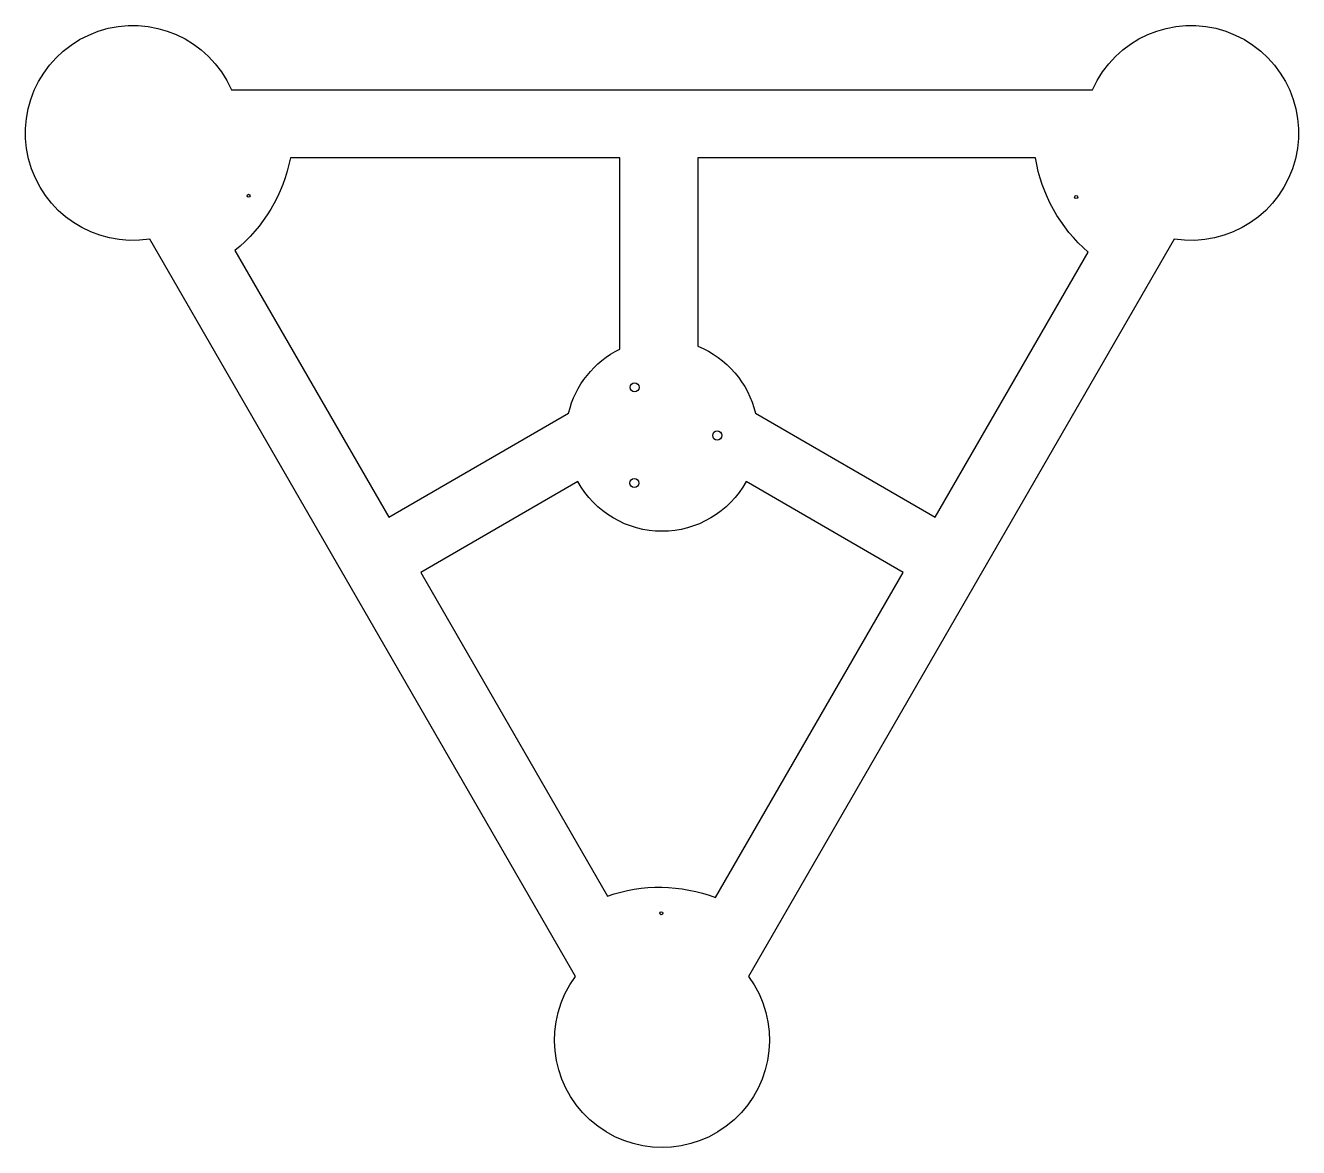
# Model space of a CAD drawing. Header units: millimetres. Extents: x -421 to 421, y -471 to 271.
import ezdxf

# ---------------------------------------------------------------- set-up
doc = ezdxf.new("R2010")
doc.units = ezdxf.units.MM
doc.layers.get('0').update_dxf_attribs({"linetype": 'CONTINUOUS'})

msp = doc.modelspace()

# ---------------------------------------------------------------- linework, layer by layer
for points in [[(57.33, -357.91, -1.974871), (-57.33, -357.91), (-338.88, 129.75, -2.034166), (-284.88, 228.6), (284.88, 228.6, -2.034166), (338.88, 129.75)], [(-27.86, 183.6), (-245.88, 183.6, -0.176988), (-282.57, 122.22), (-180.8, -54.05), (-61.78, 14.66, -0.224579), (-27.86, 57.06)], [(180.8, -54.05), (281.94, 121.14, -0.176988), (247.13, 183.6), (23.74, 183.6), (23.74, 58.89, -0.243289), (61.78, 14.66)], [(-159.65, -90.67), (-36.06, -304.74, -0.176988), (35.43, -305.82), (159.65, -90.67), (55.63, -30.61, -0.591114), (-55.63, -30.61)]]:
    msp.add_lwpolyline(points, format="xyb", close=True)
for centre, radius in [((-273.54, 158.48), 1), ((274.01, 157.65), 1), ((-18.16, 31.69), 3), ((36.52, -0.12), 3), ((-18.36, -31.57), 3), ((-0.48, -316.13), 1)]:
    msp.add_circle(centre, radius)

doc.saveas('drawing.dxf')
